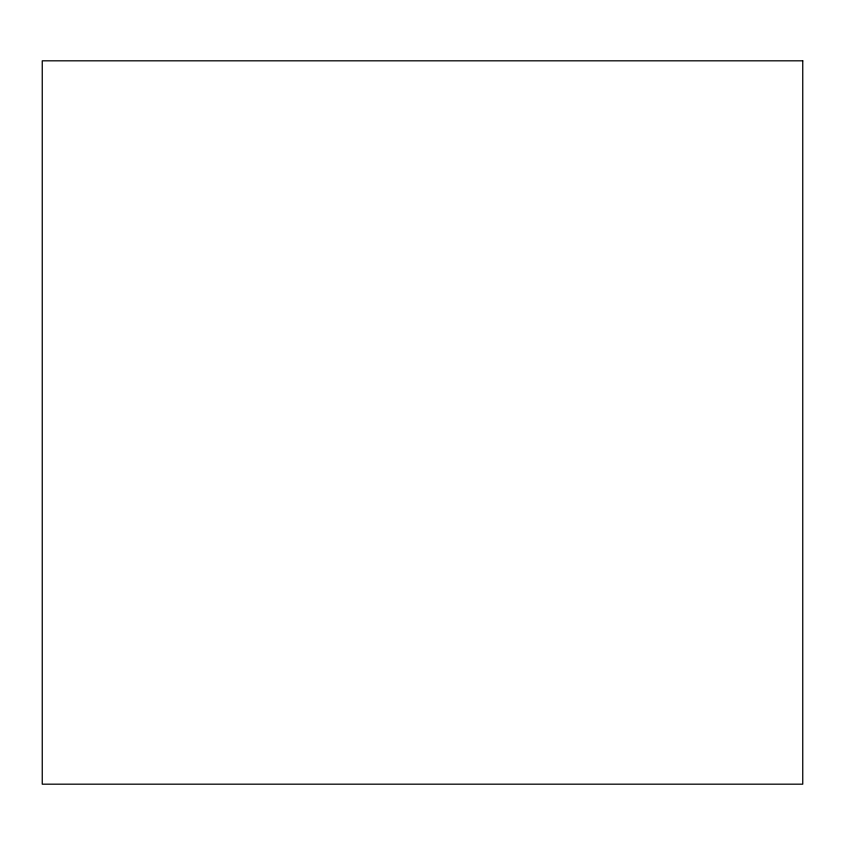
<?xml version="1.0" encoding="UTF-8"?>
<svg xmlns="http://www.w3.org/2000/svg" width="845" height="845" viewBox="0 0 845 845"><rect width="100%" height="100%" fill="white"/><g stroke="black" fill="none" stroke-linecap="round" stroke-linejoin="round"><path stroke-width="1.27" d="M802.75 60.819L42.25 60.819L42.25 784.181L802.75 784.181L802.75 60.819"/></g></svg>
